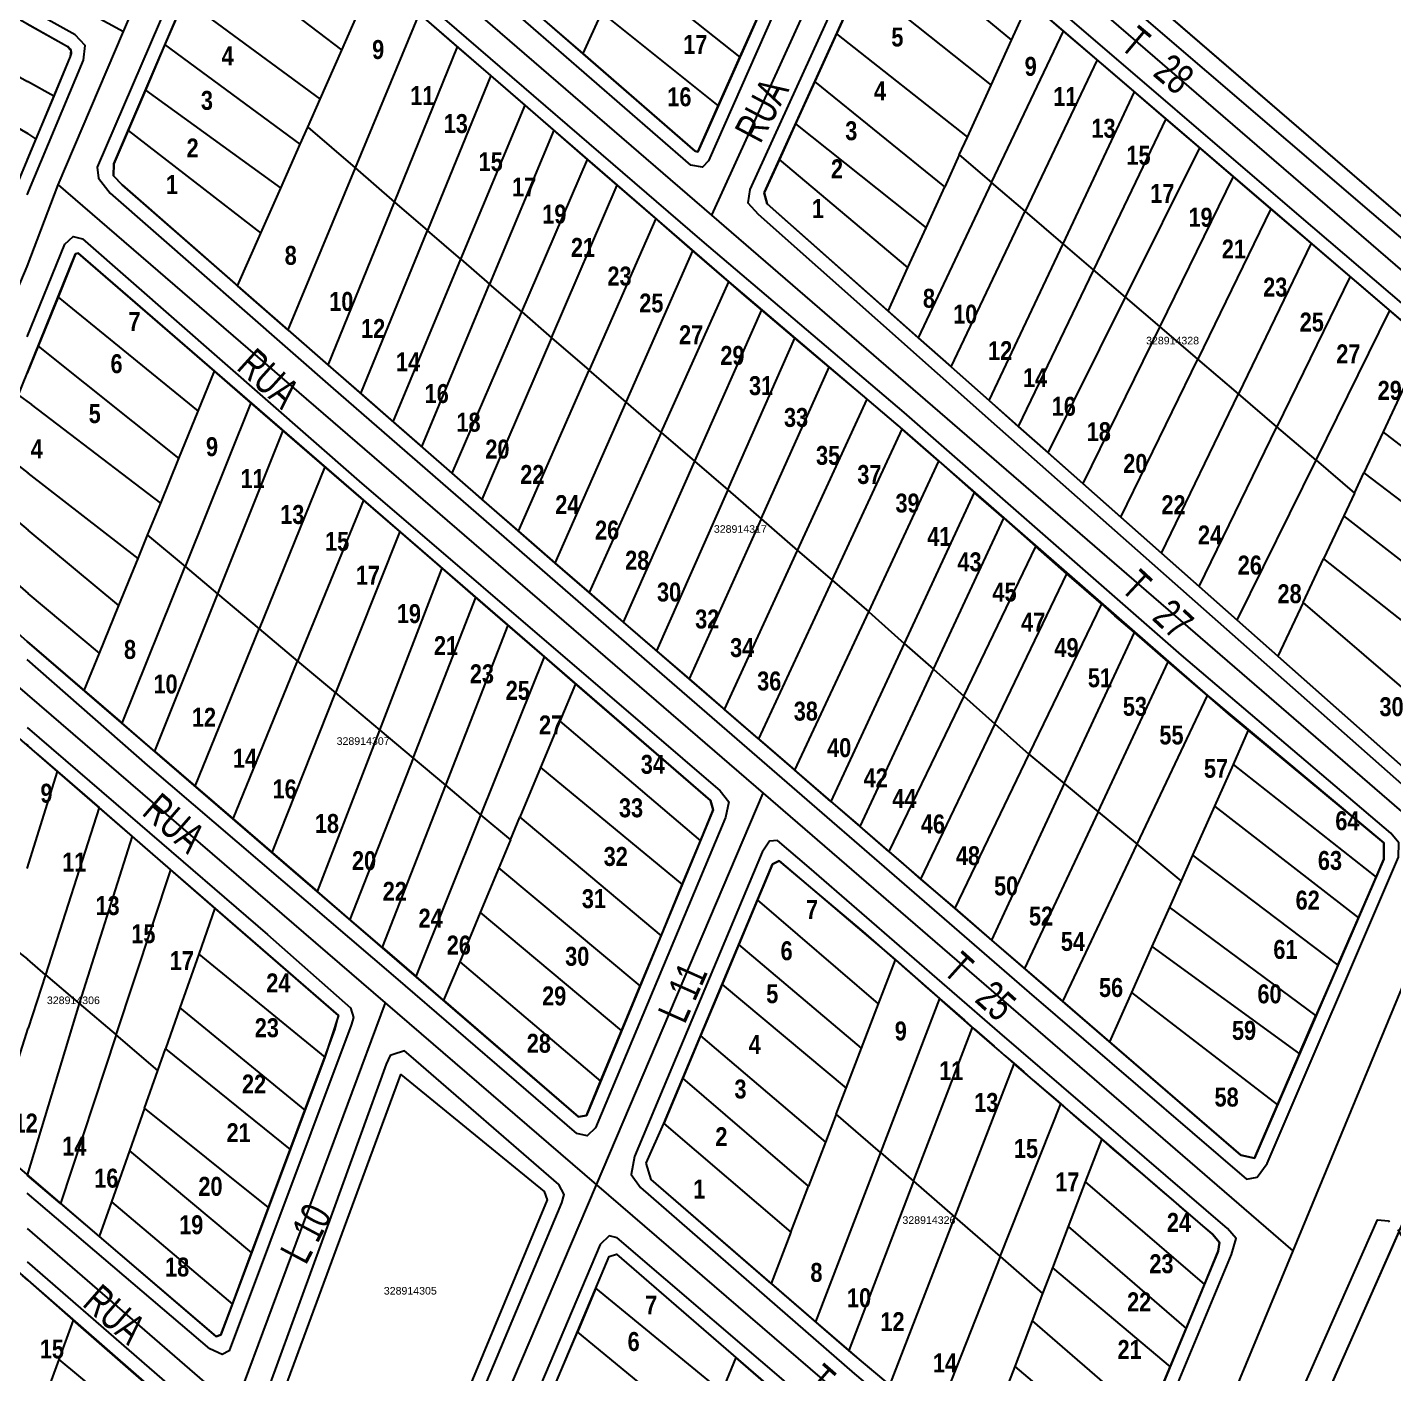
# Model space of a CAD drawing. Extents: x 205316 to 208372, y 4848714 to 4853250.
# Drawn here: x 206955.5 to 207135.9, y 4850595.8 to 4850773.5 of the extents above; entities that cross this region are included whole.
import ezdxf
from ezdxf.enums import TextEntityAlignment as Align

# ---------------------------------------------------------------- set-up
doc = ezdxf.new("R2010")
doc.units = 0
doc.header["$LTSCALE"] = 1.5
doc.header["$MEASUREMENT"] = 0
doc.linetypes.add('TRACO_25', pattern=[8, 3, -1, 1, -1, 1, -1])
for name, color, linetype in [('CD-MALHA-LOTES', 40, 'CONTINUOUS'), ('CD_TXT_QUADRA', 7, 'CONTINUOUS'), ('RU-QUADRAS', 6, 'CONTINUOUS'), ('SV-EIXO-RUA-PAV', 20, 'CONTINUOUS'), ('SV-RUA-NAO-PAV-S-GUIA-C-GUIA', 7, 'CONTINUOUS'), ('SV-RUA-PAVIM-S-GUIA-C-GUIA', 7, 'CONTINUOUS'), ('SV-TXT-RUA-N-PAV-S-GUIA-C-GUIA', 7, 'CONTINUOUS'), ('SV-TXT-RUA-PAV-S-GUIA-C-GUIA', 7, 'CONTINUOUS'), ('Th_NmrPort', 7, 'CONTINUOUS')]:
    doc.layers.add(name, color=color, linetype=linetype)
doc.styles.add('3289-14-2D_TXT$0$ARIAL', font='arial.ttf')
doc.styles.add('ARIAL', font='arial.ttf')
doc.styles.add('ROMANS', font='arial.ttf', dxfattribs={"height": 0.2})
doc.styles.get("Standard").update_dxf_attribs({"font": 'swisscbo.ttf'})

msp = doc.modelspace()

# ---------------------------------------------------------------- linework, layer by layer
at = {"layer": 'CD-MALHA-LOTES', "linetype": 'Continuous'}
for p, q in [((207068.38, 4850785.96), (207085.45, 4850771.82)), ((206979.2, 4850784.09), (206997.06, 4850770.53)), ((207034.21, 4850781.82), (207049.58, 4850769.59)), ((207065.51, 4850779.64), (207062.34, 4850772.67)), ((207065.51, 4850779.64), (207082.74, 4850765.88)), ((207138.71, 4850747.01), (207101.41, 4850779.23)), ((206976.27, 4850777.25), (206973.7, 4850771.26)), ((206976.27, 4850777.25), (206994.18, 4850764.03)), ((206997.06, 4850770.53), (206999.49, 4850776.03)), ((207049.58, 4850769.59), (207052.47, 4850776.08)), ((207085.45, 4850771.82), (207087.77, 4850776.92)), ((207092.31, 4850773.02), (207087.77, 4850776.92)), ((206955.54, 4850774.01), (206960.73, 4850771.08)), ((207007.25, 4850775.36), (206998.8, 4850754.98)), ((207012.33, 4850770.95), (207007.25, 4850775.36)), ((207023.2, 4850774.98), (207028.84, 4850770.07)), ((207031.32, 4850775.48), (207028.84, 4850770.07)), ((207031.32, 4850775.48), (207046.71, 4850763.15)), ((206944.09, 4850772.83), (206955.57, 4850766.38)), ((207062.34, 4850772.67), (207059.48, 4850766.37)), ((207062.34, 4850772.67), (207079.62, 4850759.05)), ((207082.81, 4850753.04), (207092.31, 4850773.02)), ((207096.74, 4850769.24), (207092.31, 4850773.02)), ((206960.73, 4850771.08), (206961.3, 4850770.47)), ((206961.3, 4850770.47), (206961.21, 4850769.66)), ((206973.7, 4850771.26), (206971.12, 4850765.25)), ((206991.56, 4850758.11), (206973.7, 4850771.26)), ((206994.18, 4850764.03), (206997.06, 4850770.53)), ((207004, 4850750.45), (207012.33, 4850770.95)), ((207016.72, 4850767.15), (207012.33, 4850770.95)), ((207082.74, 4850765.88), (207085.45, 4850771.82)), ((206961.21, 4850769.66), (206959.04, 4850764.46)), ((207028.84, 4850770.07), (207043.67, 4850757.17)), ((207046.71, 4850763.15), (207049.58, 4850769.59)), ((207096.74, 4850769.24), (207087.24, 4850749.25)), ((207101.68, 4850765.01), (207096.74, 4850769.24)), ((206941.73, 4850767.61), (206955.61, 4850759.5)), ((207016.72, 4850767.15), (207008.35, 4850746.72)), ((207021.23, 4850763.24), (207016.72, 4850767.15)), ((206959.04, 4850764.46), (206955.57, 4850766.38)), ((206971.12, 4850765.25), (206968.83, 4850759.9)), ((206971.12, 4850765.25), (206988.99, 4850752.3)), ((207059.48, 4850766.37), (207056.94, 4850760.8)), ((207076.62, 4850752.46), (207059.48, 4850766.37)), ((207079.62, 4850759.05), (207082.74, 4850765.88)), ((207092.24, 4850744.97), (207101.68, 4850765.01)), ((207105.81, 4850761.47), (207101.68, 4850765.01)), ((206959.04, 4850764.46), (206956.68, 4850758.83)), ((206992.56, 4850760.37), (206994.18, 4850764.03)), ((207012.76, 4850742.91), (207021.23, 4850763.24)), ((207025.02, 4850759.95), (207021.23, 4850763.24)), ((207044.02, 4850757.11), (207046.71, 4850763.15)), ((207105.81, 4850761.47), (207096.25, 4850741.53)), ((207110.28, 4850757.64), (207105.81, 4850761.47)), ((206956.68, 4850758.83), (206955.61, 4850759.5)), ((206968.83, 4850759.9), (206966.96, 4850755.53)), ((206968.83, 4850759.9), (206986.37, 4850746.38)), ((206991.56, 4850758.11), (206992.56, 4850760.37)), ((206992.56, 4850760.37), (206998.8, 4850754.98)), ((207025.02, 4850759.95), (207016.55, 4850739.63)), ((207029.46, 4850756.1), (207025.02, 4850759.95)), ((207056.94, 4850760.8), (207054.8, 4850756.09)), ((207056.94, 4850760.8), (207074.16, 4850747.07)), ((206956.68, 4850758.83), (206955.54, 4850756.1)), ((206988.99, 4850752.3), (206991.56, 4850758.11)), ((207078.54, 4850756.69), (207079.62, 4850759.05)), ((207100.49, 4850737.91), (207110.28, 4850757.64)), ((207114.7, 4850753.85), (207110.28, 4850757.64)), ((207020.79, 4850735.97), (207029.46, 4850756.1)), ((207033.41, 4850752.69), (207029.46, 4850756.1)), ((207043.67, 4850757.17), (207044.02, 4850757.11)), ((207054.8, 4850756.09), (207052.81, 4850751.7)), ((207071.77, 4850741.83), (207054.8, 4850756.09)), ((207078.54, 4850756.69), (207076.62, 4850752.46)), ((207078.54, 4850756.69), (207082.81, 4850753.04)), ((206966.96, 4850755.53), (206966.93, 4850753.93)), ((206966.93, 4850753.93), (206968.06, 4850752.72)), ((206998.8, 4850754.98), (206989.94, 4850733.6)), ((206998.8, 4850754.98), (207004, 4850750.45)), ((206968.06, 4850752.72), (206983.29, 4850739.41)), ((206986.37, 4850746.38), (206988.99, 4850752.3)), ((207024.74, 4850732.56), (207033.41, 4850752.69)), ((207038.49, 4850748.28), (207033.41, 4850752.69)), ((207082.81, 4850753.04), (207073.12, 4850732.56)), ((207074.16, 4850747.07), (207076.62, 4850752.46)), ((207087.24, 4850749.25), (207082.81, 4850753.04)), ((207114.7, 4850753.85), (207105, 4850734.05)), ((207119.69, 4850749.58), (207114.7, 4850753.85)), ((206995.25, 4850728.95), (207004, 4850750.45)), ((207004, 4850750.45), (207008.35, 4850746.72)), ((207052.81, 4850751.7), (207053.18, 4850750.21)), ((207053.18, 4850750.21), (207069.15, 4850736.08)), ((207077.48, 4850728.7), (207087.24, 4850749.25)), ((207092.24, 4850744.97), (207087.24, 4850749.25)), ((207119.69, 4850749.58), (207110.02, 4850729.75)), ((207125.01, 4850745.02), (207119.69, 4850749.58)), ((206999.54, 4850725.21), (207008.35, 4850746.72)), ((207012.76, 4850742.91), (207008.35, 4850746.72)), ((207038.49, 4850748.28), (207029.69, 4850728.27)), ((207043.39, 4850744.03), (207038.49, 4850748.28)), ((207071.77, 4850741.83), (207074.16, 4850747.07)), ((206983.29, 4850739.41), (206986.37, 4850746.38)), ((207082.48, 4850724.27), (207092.24, 4850744.97)), ((207096.25, 4850741.53), (207092.24, 4850744.97)), ((207125.01, 4850745.02), (207115.4, 4850725.15)), ((207130.14, 4850740.63), (207125.01, 4850745.02)), ((206961.91, 4850743.62), (206959.6, 4850737.91)), ((206962.26, 4850743.72), (206961.91, 4850743.62)), ((206980.26, 4850728.13), (206962.26, 4850743.72)), ((207034.57, 4850724.05), (207043.39, 4850744.03)), ((207048.11, 4850739.94), (207043.39, 4850744.03)), ((207003.82, 4850721.47), (207012.76, 4850742.91)), ((207012.76, 4850742.91), (207016.55, 4850739.63)), ((207069.15, 4850736.08), (207071.77, 4850741.83)), ((207096.25, 4850741.53), (207086.34, 4850720.86)), ((207100.49, 4850737.91), (207096.25, 4850741.53)), ((207007.6, 4850718.16), (207016.55, 4850739.63)), ((207020.79, 4850735.97), (207016.55, 4850739.63)), ((207039.19, 4850720.07), (207048.11, 4850739.94)), ((207050.17, 4850738.16), (207048.11, 4850739.94)), ((207130.14, 4850740.63), (207120.48, 4850720.8)), ((207135.38, 4850736.14), (207130.14, 4850740.63)), ((206959.6, 4850737.91), (206956.98, 4850731.44)), ((206959.6, 4850737.91), (206978.1, 4850722.85)), ((206989.94, 4850733.6), (206983.29, 4850739.41)), ((207052.45, 4850736.23), (207050.17, 4850738.16)), ((207090.3, 4850717.36), (207100.49, 4850737.91)), ((207105, 4850734.05), (207100.49, 4850737.91)), ((207011.61, 4850714.66), (207020.79, 4850735.97)), ((207020.79, 4850735.97), (207024.74, 4850732.56)), ((207052.45, 4850736.23), (207043.6, 4850716.25)), ((207056.84, 4850732.52), (207052.45, 4850736.23)), ((207069.15, 4850736.08), (207073.12, 4850732.56)), ((207125.64, 4850716.39), (207135.38, 4850736.14)), ((207140.1, 4850732.09), (207135.38, 4850736.14)), ((207105, 4850734.05), (207094.85, 4850713.32)), ((207110.02, 4850729.75), (207105, 4850734.05)), ((206989.94, 4850733.6), (206995.25, 4850728.95)), ((207024.74, 4850732.56), (207015.54, 4850711.22)), ((207024.74, 4850732.56), (207029.69, 4850728.27)), ((207047.98, 4850712.47), (207056.84, 4850732.52)), ((207061.39, 4850728.66), (207056.84, 4850732.52)), ((207073.12, 4850732.56), (207077.48, 4850728.7)), ((206956.98, 4850731.44), (206955.54, 4850727.89)), ((206956.98, 4850731.44), (206975.55, 4850716.61)), ((206995.25, 4850728.95), (206999.54, 4850725.21)), ((207052.39, 4850708.65), (207061.39, 4850728.66)), ((207066.39, 4850724.43), (207061.39, 4850728.66)), ((207077.48, 4850728.7), (207082.48, 4850724.27)), ((207099.86, 4850708.89), (207110.02, 4850729.75)), ((207115.4, 4850725.15), (207110.02, 4850729.75)), ((206978.1, 4850722.85), (206980.26, 4850728.13)), ((206985.06, 4850723.98), (206980.26, 4850728.13)), ((207020.35, 4850707.02), (207029.69, 4850728.27)), ((207034.57, 4850724.05), (207029.69, 4850728.27)), ((206999.54, 4850725.21), (207003.82, 4850721.47)), ((207105.23, 4850704.14), (207115.4, 4850725.15)), ((207120.48, 4850720.8), (207115.4, 4850725.15)), ((207137.2, 4850725.89), (207134.5, 4850720.14)), ((206954.36, 4850724.99), (206956.09, 4850723.75)), ((206973.14, 4850710.71), (206956.09, 4850723.75)), ((206985.06, 4850723.98), (206976.37, 4850702.36)), ((206989.28, 4850720.33), (206985.06, 4850723.98)), ((207025.19, 4850702.81), (207034.57, 4850724.05)), ((207039.19, 4850720.07), (207034.57, 4850724.05)), ((207057.21, 4850704.48), (207066.39, 4850724.43)), ((207070.52, 4850720.93), (207066.39, 4850724.43)), ((207082.48, 4850724.27), (207086.34, 4850720.86)), ((206975.55, 4850716.61), (206978.1, 4850722.85)), ((207003.82, 4850721.47), (207007.6, 4850718.16)), ((206989.28, 4850720.33), (206980.65, 4850698.76)), ((206994.82, 4850715.53), (206989.28, 4850720.33)), ((207039.19, 4850720.07), (207029.7, 4850698.92)), ((207039.19, 4850720.07), (207043.6, 4850716.25)), ((207061.76, 4850700.55), (207071, 4850720.51)), ((207071, 4850720.51), (207070.52, 4850720.93)), ((207075.84, 4850716.26), (207071, 4850720.51)), ((207086.34, 4850720.86), (207090.3, 4850717.36)), ((207110.21, 4850699.73), (207120.48, 4850720.8)), ((207125.64, 4850716.39), (207120.48, 4850720.8)), ((207134.5, 4850720.14), (207131.95, 4850714.71)), ((207152.65, 4850706.12), (207134.5, 4850720.14)), ((206951.47, 4850717.9), (206955.65, 4850714.69)), ((206973.14, 4850710.71), (206975.55, 4850716.61)), ((207043.6, 4850716.25), (207034.19, 4850695.03)), ((207043.6, 4850716.25), (207047.98, 4850712.47)), ((207066.59, 4850696.38), (207075.84, 4850716.26)), ((207080.52, 4850712.15), (207075.84, 4850716.26)), ((207090.3, 4850717.36), (207094.85, 4850713.32)), ((207115.23, 4850695.29), (207125.64, 4850716.39)), ((207125.64, 4850716.39), (207130.71, 4850712.05)), ((206970.16, 4850703.41), (206955.65, 4850714.69)), ((206994.82, 4850715.53), (206986.14, 4850694.14)), ((206999.93, 4850711.11), (206994.82, 4850715.53)), ((207015.54, 4850711.22), (207011.61, 4850714.66)), ((207130.71, 4850712.05), (207131.95, 4850714.71)), ((207131.95, 4850714.71), (207150.42, 4850700.65)), ((206949.27, 4850712.49), (206955.65, 4850707.17)), ((207047.98, 4850712.47), (207038.59, 4850691.23)), ((207047.98, 4850712.47), (207052.39, 4850708.65)), ((207094.85, 4850713.32), (207099.86, 4850708.89)), ((206971.42, 4850706.51), (206973.14, 4850710.71)), ((206999.93, 4850711.11), (206991.22, 4850689.87)), ((207004.69, 4850706.98), (206999.93, 4850711.11)), ((207015.54, 4850711.22), (207020.35, 4850707.02)), ((207080.52, 4850712.15), (207071.28, 4850692.21)), ((207084.44, 4850708.72), (207080.52, 4850712.15)), ((207130.71, 4850712.05), (207129.29, 4850709.04)), ((207099.86, 4850708.89), (207105.23, 4850704.14)), ((207129.29, 4850709.04), (207126.64, 4850703.37)), ((207147.91, 4850694.52), (207129.29, 4850709.04)), ((206967.63, 4850697.21), (206955.65, 4850707.17)), ((207004.69, 4850706.98), (206996.23, 4850685.67)), ((207010.28, 4850702.14), (207004.69, 4850706.98)), ((207020.35, 4850707.02), (207023.12, 4850704.6)), ((207052.39, 4850708.65), (207042.88, 4850687.53)), ((207052.39, 4850708.65), (207057.21, 4850704.48)), ((207075.14, 4850688.79), (207084.44, 4850708.72)), ((207088.65, 4850705.02), (207084.44, 4850708.72)), ((206946.82, 4850706.45), (206955.65, 4850698.8)), ((206970.16, 4850703.41), (206971.42, 4850706.51)), ((206971.42, 4850706.51), (206976.37, 4850702.36)), ((206967.63, 4850697.21), (206970.16, 4850703.41)), ((207023.12, 4850704.6), (207025.19, 4850702.81)), ((207047.55, 4850683.49), (207057.21, 4850704.48)), ((207057.21, 4850704.48), (207061.76, 4850700.55)), ((207079.13, 4850685.25), (207088.65, 4850705.02)), ((207092.76, 4850701.41), (207088.65, 4850705.02)), ((207105.23, 4850704.14), (207110.21, 4850699.73)), ((207123.94, 4850697.61), (207126.64, 4850703.37)), ((207126.64, 4850703.37), (207145.43, 4850688.45)), ((206968.06, 4850681.69), (206976.37, 4850702.36)), ((206976.37, 4850702.36), (206980.65, 4850698.76)), ((207002.05, 4850680.77), (207010.28, 4850702.14)), ((207014.75, 4850698.27), (207010.28, 4850702.14)), ((207025.19, 4850702.81), (207029.7, 4850698.92)), ((207061.76, 4850700.55), (207052.06, 4850679.6)), ((207061.76, 4850700.55), (207066.59, 4850696.38)), ((207083.26, 4850681.58), (207092.76, 4850701.41)), ((207097.31, 4850697.42), (207092.76, 4850701.41)), ((206965.05, 4850690.9), (206955.65, 4850698.8)), ((206980.65, 4850698.76), (206972.34, 4850678)), ((206980.65, 4850698.76), (206986.14, 4850694.14)), ((207006.45, 4850677.07), (207014.75, 4850698.27)), ((207018.97, 4850694.62), (207014.75, 4850698.27)), ((207029.7, 4850698.92), (207034.19, 4850695.03)), ((207110.21, 4850699.73), (207115.23, 4850695.29)), ((206965.05, 4850690.9), (206967.63, 4850697.21)), ((207056.85, 4850675.46), (207066.59, 4850696.38)), ((207066.59, 4850696.38), (207071.28, 4850692.21)), ((207097.31, 4850697.42), (207087.75, 4850677.59)), ((207099.08, 4850695.87), (207097.31, 4850697.42)), ((207123.94, 4850697.61), (207120.61, 4850690.52)), ((207142.62, 4850681.56), (207123.94, 4850697.61)), ((207018.97, 4850694.62), (207010.72, 4850673.48)), ((207023.79, 4850690.45), (207018.97, 4850694.62)), ((207034.19, 4850695.03), (207038.59, 4850691.23)), ((207101.67, 4850693.63), (207099.08, 4850695.87)), ((207120.61, 4850690.52), (207115.23, 4850695.29)), ((206977.71, 4850673.37), (206986.14, 4850694.14)), ((206986.14, 4850694.14), (206991.22, 4850689.87)), ((207092.41, 4850673.71), (207101.67, 4850693.63)), ((207106.14, 4850689.77), (207101.67, 4850693.63)), ((206955.53, 4850692.48), (206963.05, 4850686.01)), ((206963.05, 4850686.01), (206965.05, 4850690.9)), ((207038.59, 4850691.23), (207042.88, 4850687.53)), ((207071.28, 4850692.21), (207061.61, 4850671.34)), ((207071.28, 4850692.21), (207075.14, 4850688.79)), ((206982.7, 4850669.07), (206991.22, 4850689.87)), ((206991.22, 4850689.87), (206996.23, 4850685.67)), ((207015.41, 4850669.55), (207023.79, 4850690.45)), ((207027.91, 4850686.89), (207023.79, 4850690.45)), ((207096.87, 4850669.99), (207106.14, 4850689.77)), ((207111.3, 4850685.32), (207106.14, 4850689.77)), ((207120.61, 4850690.52), (207138.68, 4850674.53)), ((207042.88, 4850687.53), (207047.55, 4850683.49)), ((207065.45, 4850668.02), (207075.14, 4850688.79)), ((207075.14, 4850688.79), (207079.13, 4850685.25)), ((206963.05, 4850686.01), (206968.06, 4850681.69)), ((206987.86, 4850664.61), (206996.23, 4850685.67)), ((206996.23, 4850685.67), (207002.05, 4850680.77)), ((207027.91, 4850686.89), (207025.84, 4850681.93)), ((207045.69, 4850671.49), (207027.91, 4850686.89)), ((207079.13, 4850685.25), (207069.25, 4850664.74)), ((207079.13, 4850685.25), (207083.26, 4850681.58)), ((207102.03, 4850665.69), (207111.3, 4850685.32)), ((207114.07, 4850682.92), (207111.3, 4850685.32)), ((207025.84, 4850681.93), (207023.29, 4850675.83)), ((207025.84, 4850681.93), (207044.38, 4850666.13)), ((207052.06, 4850679.6), (207047.55, 4850683.49)), ((207116.7, 4850680.74), (207114.07, 4850682.92)), ((206972.34, 4850678), (206968.06, 4850681.69)), ((206993.84, 4850659.46), (207002.05, 4850680.77)), ((207002.05, 4850680.77), (207006.45, 4850677.07)), ((207083.26, 4850681.58), (207073.45, 4850661.11)), ((207083.26, 4850681.58), (207087.75, 4850677.59)), ((207116.7, 4850680.74), (207114.68, 4850676.22)), ((207134.6, 4850665.9), (207116.7, 4850680.74)), ((206955.35, 4850678.95), (206955.61, 4850678.73)), ((206955.61, 4850678.73), (206956.68, 4850677.77)), ((207052.06, 4850679.6), (207056.85, 4850675.46)), ((206956.68, 4850677.77), (206959.52, 4850675.3)), ((206972.34, 4850678), (206977.71, 4850673.37)), ((207006.45, 4850677.07), (206998.11, 4850655.77)), ((207006.45, 4850677.07), (207010.72, 4850673.48)), ((207087.75, 4850677.59), (207077.95, 4850657.24)), ((207087.75, 4850677.59), (207092.41, 4850673.71)), ((206955.52, 4850662.51), (206959.52, 4850675.3)), ((206959.52, 4850675.3), (206965.01, 4850670.54)), ((207023.29, 4850675.83), (207020.56, 4850669.27)), ((207023.29, 4850675.83), (207041.98, 4850660.37)), ((207061.61, 4850671.34), (207056.85, 4850675.46)), ((207114.68, 4850676.22), (207112.24, 4850670.73)), ((207114.68, 4850676.22), (207133.56, 4850661.34)), ((206977.71, 4850673.37), (206982.7, 4850669.07)), ((207010.72, 4850673.48), (207002.38, 4850652.1)), ((207010.72, 4850673.48), (207015.41, 4850669.55)), ((207092.41, 4850673.71), (207082.81, 4850653.04)), ((207092.41, 4850673.71), (207096.87, 4850669.99)), ((207046.08, 4850670.23), (207045.69, 4850671.49)), ((207061.61, 4850671.34), (207065.45, 4850668.02)), ((206965.01, 4850670.54), (206957.93, 4850648.48)), ((206969.36, 4850666.76), (206965.01, 4850670.54)), ((207006.86, 4850648.23), (207015.41, 4850669.55)), ((207015.41, 4850669.55), (207019.31, 4850666.27)), ((207019.31, 4850666.27), (207020.56, 4850669.27)), ((207020.56, 4850669.27), (207039.18, 4850653.61)), ((207044.38, 4850666.13), (207046.08, 4850670.23)), ((207096.87, 4850669.99), (207087.16, 4850649.29)), ((207096.87, 4850669.99), (207102.03, 4850665.69)), ((207112.24, 4850670.73), (207109.35, 4850664.27)), ((207112.24, 4850670.73), (207131.23, 4850655.97)), ((206982.7, 4850669.07), (206987.86, 4850664.61)), ((207069.25, 4850664.74), (207065.45, 4850668.02)), ((206969.36, 4850666.76), (206962.4, 4850644.67)), ((206974.47, 4850662.33), (206969.36, 4850666.76)), ((207019.31, 4850666.27), (207017.77, 4850662.58)), ((207041.98, 4850660.37), (207044.38, 4850666.13)), ((207092.23, 4850644.92), (207102.03, 4850665.69)), ((207107.83, 4850660.85), (207102.03, 4850665.69)), ((207134.6, 4850663.74), (207134.6, 4850665.9)), ((206987.86, 4850664.61), (206993.84, 4850659.46)), ((207069.25, 4850664.74), (207071.09, 4850663.15)), ((207109.35, 4850664.27), (207107.83, 4850660.85)), ((207109.35, 4850664.27), (207128.51, 4850649.72)), ((207133.56, 4850661.34), (207134.6, 4850663.74)), ((206967.26, 4850640.53), (206974.47, 4850662.33)), ((206980.3, 4850657.27), (206974.47, 4850662.33)), ((207017.77, 4850662.58), (207015.31, 4850656.68)), ((207036.44, 4850647.01), (207017.77, 4850662.58)), ((207053.88, 4850663.08), (207051.91, 4850658.37)), ((207054.78, 4850663.49), (207053.88, 4850663.08)), ((207065.87, 4850654.16), (207054.78, 4850663.49)), ((207071.09, 4850663.15), (207073.45, 4850661.11)), ((207039.18, 4850653.61), (207041.98, 4850660.37)), ((207073.45, 4850661.11), (207077.95, 4850657.24)), ((207107.83, 4850660.85), (207106.29, 4850657.41)), ((207131.23, 4850655.97), (207133.56, 4850661.34)), ((206998.11, 4850655.77), (206993.84, 4850659.46)), ((207051.91, 4850658.37), (207049.45, 4850652.48)), ((207067.88, 4850644.63), (207051.91, 4850658.37)), ((206980.3, 4850657.27), (206978.16, 4850651.2)), ((206996.63, 4850643.09), (206980.3, 4850657.27)), ((207015.31, 4850656.68), (207012.61, 4850650.19)), ((207015.31, 4850656.68), (207033.98, 4850641.09)), ((207077.95, 4850657.24), (207082.81, 4850653.04)), ((207106.29, 4850657.41), (207103.97, 4850652.21)), ((207125.63, 4850643.08), (207106.29, 4850657.41)), ((207002.38, 4850652.1), (206998.11, 4850655.77)), ((207128.51, 4850649.72), (207131.23, 4850655.97)), ((207036.44, 4850647.01), (207039.18, 4850653.61)), ((207070.11, 4850650.45), (207065.87, 4850654.16)), ((207082.81, 4850653.04), (207087.16, 4850649.29)), ((206952.57, 4850652.85), (206955.57, 4850650.51)), ((206978.16, 4850651.2), (206975.66, 4850644.1)), ((206978.16, 4850651.2), (206994.79, 4850637.59)), ((207002.38, 4850652.1), (207006.86, 4850648.23)), ((207049.45, 4850652.48), (207047.24, 4850647.2)), ((207065.64, 4850638.78), (207049.45, 4850652.48)), ((207103.97, 4850652.21), (207101.26, 4850646.12)), ((207103.97, 4850652.21), (207123.44, 4850638.05)), ((206957.93, 4850648.48), (206955.57, 4850650.51)), ((207012.61, 4850650.19), (207010.48, 4850645.1)), ((207012.61, 4850650.19), (207031.21, 4850634.42)), ((207067.88, 4850644.63), (207070.11, 4850650.45)), ((207070.11, 4850650.45), (207075.94, 4850645.34)), ((207087.16, 4850649.29), (207092.23, 4850644.92)), ((207128.51, 4850649.72), (207125.63, 4850643.08)), ((206957.93, 4850648.48), (206955.63, 4850641.42)), ((206957.93, 4850648.48), (206962.4, 4850644.67)), ((207010.48, 4850645.1), (207006.86, 4850648.23)), ((207033.98, 4850641.09), (207036.44, 4850647.01)), ((207047.24, 4850647.2), (207044.41, 4850640.43)), ((207047.24, 4850647.2), (207063.62, 4850633.52)), ((207101.26, 4850646.12), (207098.36, 4850639.63)), ((207101.26, 4850646.12), (207120.54, 4850631.3)), ((206962.4, 4850644.67), (206955.54, 4850622.02)), ((206962.4, 4850644.67), (206967.26, 4850640.53)), ((206975.66, 4850644.1), (206973.76, 4850638.7)), ((206975.66, 4850644.1), (206992.17, 4850630.58)), ((207010.48, 4850645.1), (207028.31, 4850629.73)), ((207065.64, 4850638.78), (207067.88, 4850644.63)), ((207075.94, 4850645.34), (207068.15, 4850625)), ((207080.3, 4850641.53), (207075.94, 4850645.34)), ((207092.23, 4850644.92), (207098.36, 4850639.63)), ((206996.19, 4850641.35), (206996.63, 4850643.09)), ((207123.55, 4850638.3), (207125.63, 4850643.08)), ((206950.82, 4850626.13), (206955.63, 4850641.42)), ((206967.26, 4850640.53), (206959.92, 4850618.28)), ((206972.76, 4850635.84), (206967.26, 4850640.53)), ((206994.79, 4850637.59), (206996.19, 4850641.35)), ((207031.21, 4850634.42), (207033.98, 4850641.09)), ((207044.41, 4850640.43), (207042.07, 4850634.84)), ((207044.41, 4850640.43), (207060.89, 4850626.39)), ((207072.51, 4850621.21), (207080.3, 4850641.53)), ((207083.86, 4850638.41), (207080.3, 4850641.53)), ((206972.76, 4850635.84), (206973.76, 4850638.7)), ((206973.76, 4850638.7), (206990.23, 4850625.4)), ((207063.62, 4850633.52), (207065.64, 4850638.78)), ((207098.36, 4850639.63), (207115.73, 4850624.65)), ((206992.17, 4850630.58), (206994.79, 4850637.59)), ((207077.97, 4850616.47), (207085.81, 4850636.73)), ((207085.81, 4850636.73), (207083.86, 4850638.41)), ((207091.95, 4850631.45), (207085.81, 4850636.73)), ((207120.54, 4850631.3), (207123.44, 4850638.05)), ((207123.44, 4850638.05), (207123.55, 4850638.3)), ((206971.01, 4850630.88), (206972.76, 4850635.84)), ((206989.64, 4850594.18), (207004.84, 4850635.3)), ((207004.84, 4850635.3), (207023.77, 4850619.88)), ((207042.07, 4850634.84), (207039.55, 4850628.82)), ((207058.65, 4850620.55), (207042.07, 4850634.84)), ((207029.34, 4850629.91), (207031.21, 4850634.42)), ((207062.3, 4850630.08), (207063.62, 4850633.52)), ((207083.96, 4850611.27), (207091.95, 4850631.45)), ((207097.35, 4850626.81), (207091.95, 4850631.45)), ((207117.5, 4850624.25), (207120.54, 4850631.3)), ((206971.01, 4850630.88), (206969.03, 4850625.25)), ((206987.38, 4850617.77), (206971.01, 4850630.88)), ((206990.23, 4850625.4), (206992.17, 4850630.58)), ((207028.31, 4850629.73), (207029.34, 4850629.91)), ((207062.3, 4850630.08), (207060.89, 4850626.39)), ((207068.15, 4850625), (207062.3, 4850630.08)), ((207037.23, 4850623.59), (207039.55, 4850628.82)), ((207039.55, 4850628.82), (207056.33, 4850614.51)), ((207060.89, 4850626.39), (207058.65, 4850620.55)), ((207097.35, 4850626.81), (207095.18, 4850621.14)), ((207111.98, 4850614.22), (207097.35, 4850626.81)), ((206969.03, 4850625.25), (206966.66, 4850618.52)), ((206969.03, 4850625.25), (206985.14, 4850611.77)), ((206987.38, 4850617.77), (206990.23, 4850625.4)), ((207068.15, 4850625), (207059.59, 4850602.64)), ((207068.15, 4850625), (207072.51, 4850621.21)), ((207115.73, 4850624.65), (207117.5, 4850624.25)), ((207037.86, 4850621.43), (207037.23, 4850623.59)), ((206959.92, 4850618.28), (206955.54, 4850622.02)), ((207053.72, 4850607.71), (207037.86, 4850621.43)), ((207056.33, 4850614.51), (207058.65, 4850620.55)), ((207072.51, 4850621.21), (207063.95, 4850598.87)), ((207072.51, 4850621.21), (207077.97, 4850616.47)), ((207095.18, 4850621.14), (207092.93, 4850615.26)), ((207095.18, 4850621.14), (207110.91, 4850607.59)), ((207024.14, 4850618.75), (207007.25, 4850578.12)), ((207023.77, 4850619.88), (207024.14, 4850618.75)), ((207089.89, 4850508.99), (207139.09, 4850620.16)), ((206959.92, 4850618.28), (206965.04, 4850613.91)), ((206966.66, 4850618.52), (206965.04, 4850613.91)), ((206966.66, 4850618.52), (206982.61, 4850604.99)), ((206985.14, 4850611.77), (206987.38, 4850617.77)), ((207069.38, 4850594.28), (207077.97, 4850616.47)), ((207077.97, 4850616.47), (207083.96, 4850611.27)), ((207092.93, 4850615.26), (207090.85, 4850609.8)), ((207092.93, 4850615.26), (207108.5, 4850601.79)), ((206965.04, 4850613.91), (206980.46, 4850600.74)), ((207056.33, 4850614.51), (207053.72, 4850607.71)), ((207112.88, 4850613.11), (207111.98, 4850614.22)), ((206982.61, 4850604.99), (206985.14, 4850611.77)), ((207032.35, 4850611.27), (207033.3, 4850611.58)), ((207033.3, 4850611.58), (207049.05, 4850597.97)), ((207110.91, 4850607.59), (207112.74, 4850611.99)), ((207112.74, 4850611.99), (207112.88, 4850613.11)), ((207030.59, 4850607.1), (207032.35, 4850611.27)), ((207083.96, 4850611.27), (207075.27, 4850589.35)), ((207083.96, 4850611.27), (207089.55, 4850606.41)), ((207090.85, 4850609.8), (207089.55, 4850606.41)), ((207090.85, 4850609.8), (207106.4, 4850596.74)), ((206955.6, 4850608.16), (206954.89, 4850608.77)), ((206955.6, 4850608.16), (206961.6, 4850602.88)), ((207030.59, 4850607.1), (207028.14, 4850601.29)), ((207047.21, 4850593.47), (207030.59, 4850607.1)), ((207053.72, 4850607.71), (207059.59, 4850602.64)), ((207089.55, 4850606.41), (207088.16, 4850602.78)), ((207108.5, 4850601.79), (207110.91, 4850607.59)), ((206981.09, 4850600.93), (206982.61, 4850604.99)), ((206961.6, 4850602.88), (206959.68, 4850597.68)), ((206976.81, 4850589.62), (206961.6, 4850602.88)), ((207059.59, 4850602.64), (207063.95, 4850598.87)), ((207088.16, 4850602.78), (207085.86, 4850596.76)), ((207088.16, 4850602.78), (207103.43, 4850589.61)), ((206980.46, 4850600.74), (206981.09, 4850600.93)), ((207025.57, 4850595.21), (207028.14, 4850601.29)), ((207028.14, 4850601.29), (207044.81, 4850587.62)), ((207106.4, 4850596.74), (207108.5, 4850601.79)), ((207063.95, 4850598.87), (207065.34, 4850597.67)), ((206959.68, 4850597.68), (206957.69, 4850592.14)), ((206959.68, 4850597.68), (206975.11, 4850584.96)), ((207049.05, 4850597.97), (207047.21, 4850593.47)), ((207054.4, 4850593.35), (207049.05, 4850597.97)), ((207065.34, 4850597.67), (207069.38, 4850594.28)), ((207085.86, 4850596.76), (207083.58, 4850590.79)), ((207085.86, 4850596.76), (207101.09, 4850583.99)), ((207103.43, 4850589.61), (207106.4, 4850596.74))]:
    msp.add_line(p, q, dxfattribs=at)
at = {"layer": 'RU-QUADRAS', "linetype": 'Continuous'}
for points in [[(206988.35, 4850805.63), (207005.48, 4850847.11), (207005.93, 4850847.5), (207006.42, 4850847.31), (207061.48, 4850799.77), (207062.25, 4850798.79), (207062.16, 4850797.82), (207044.02, 4850757.11), (207043.67, 4850757.17), (206988.54, 4850805.13)], [(207101.41, 4850779.23), (207119.54, 4850820.13), (207153.5, 4850791.39), (207178.91, 4850769.11), (207175.7, 4850760.97), (207168.6, 4850759.67), (207160.56, 4850740.26), (207163.88, 4850734.34), (207161.48, 4850728), (207138.71, 4850747.01)], [(206966.93, 4850753.93), (206966.96, 4850755.53), (206983.36, 4850793.79), (206984.5, 4850794.83), (206985.93, 4850793.83), (207048.11, 4850739.94), (207071, 4850720.51), (207111.3, 4850685.32), (207134.6, 4850665.9), (207134.6, 4850663.74), (207117.5, 4850624.25), (207115.73, 4850624.65), (207025.19, 4850702.81), (206968.06, 4850752.72)], [(207052.81, 4850751.7), (207070.49, 4850790.6), (207071.78, 4850790.62), (207156.37, 4850718.16), (207157, 4850716.76), (207139.81, 4850674.69), (207138.68, 4850674.53), (207094.85, 4850713.32), (207053.18, 4850750.21)], [(206945.44, 4850703.06), (206961.91, 4850743.62), (206962.26, 4850743.72), (207045.69, 4850671.49), (207046.08, 4850670.23), (207029.34, 4850629.91), (207028.31, 4850629.73), (206955.53, 4850692.48), (206945.65, 4850701.19)], [(206923.12, 4850651.54), (206940.16, 4850692.02), (206996.63, 4850643.09), (206994.79, 4850637.59), (206981.09, 4850600.93), (206980.46, 4850600.74), (206950.82, 4850626.13), (206923.25, 4850650.2)], [(206900.73, 4850599.69), (206902.26, 4850603.82), (206918.27, 4850640.45), (206955.6, 4850608.16), (206976.81, 4850589.62), (206961.2, 4850546.95), (206960.14, 4850547.05), (206925.27, 4850577.25)], [(206989.64, 4850594.18), (207004.84, 4850635.3), (207023.77, 4850619.88), (207024.14, 4850618.75), (207007.25, 4850578.12), (207006.92, 4850577.81), (207006.41, 4850577.97), (206989.67, 4850592.56)], [(207015.09, 4850570.37), (207032.35, 4850611.27), (207033.3, 4850611.58), (207090.67, 4850561.92), (207091.05, 4850561.25), (207090.8, 4850560.28), (207074.28, 4850520.54), (207073.71, 4850519.95), (207072.62, 4850520.42)]]:
    msp.add_lwpolyline(points, close=True, dxfattribs=at)
for points in [[(206843.55, 4850787.08), (206846.16, 4850792.81), (206860.94, 4850827.37), (206960.73, 4850771.08, -0.459935), (206961.21, 4850769.66), (206944.91, 4850730.68), (206901.04, 4850754.55), (206858.17, 4850778.52)], [(207037.23, 4850623.59), (207039.55, 4850628.82), (207053.88, 4850663.08), (207054.78, 4850663.49), (207070.11, 4850650.45, 0.003922), (207111.98, 4850614.22), (207112.88, 4850613.11), (207112.74, 4850611.99), (207096.65, 4850573.31), (207094.42, 4850573.31), (207063.95, 4850598.87), (207037.86, 4850621.43)]]:
    msp.add_lwpolyline(points, format="xyb", close=True, dxfattribs=at)
msp.add_lwpolyline([(207077.57, 4850481.27), (207136.6, 4850614.53), (207157.95, 4850580.94), (207179.31, 4850600.9), (207197.77, 4850581.12)], dxfattribs=at)
at = {"layer": 'SV-EIXO-RUA-PAV', "flags": 128}
for points in [[(206955.54, 4850741.96), (206959.61, 4850752.74), (206968.25, 4850772.97), (206981.63, 4850804.24), (207003.69, 4850855.82), (207025.78, 4850907.48), (207047.94, 4850959.3)], [(206955.55, 4850898.38), (206999.95, 4850858.54), (207003.69, 4850855.82), (207008.24, 4850852.51), (207069.15, 4850799.96), (207095.08, 4850777.58), (207165.88, 4850716.5)], [(207229.12, 4850845.14), (207219.26, 4850837.96), (207211.24, 4850825.97), (207209.2, 4850821.06), (207187.56, 4850768.81), (207180.45, 4850751.65), (207177.53, 4850744.6), (207165.88, 4850716.5), (207151.07, 4850680.77), (207144.06, 4850663.85), (207122.59, 4850612.05), (207105.69, 4850571.27), (207101.03, 4850560.17), (207079.02, 4850507.74), (207060.65, 4850463.97), (207057.22, 4850455.79), (207041.21, 4850417.65), (207039.45, 4850411.49), (207036.22, 4850402.01), (207026.1, 4850375.3), (207008, 4850328.71), (206997.4, 4850301.42), (206982.44, 4850263.87)], [(206955.54, 4850826.48), (206981.63, 4850804.24), (207045.84, 4850748.74), (207144.06, 4850663.85)], [(207069.15, 4850799.96), (207045.84, 4850748.74)], [(206955.54, 4850779.91), (206968.25, 4850772.97)], [(206959.61, 4850752.74), (207052.65, 4850672.43), (207122.59, 4850612.05)], [(206752.61, 4850263.85), (206755.62, 4850270.69), (206777.12, 4850321.66), (206798.93, 4850373.22), (206820.71, 4850424.32), (206828.97, 4850444.09), (206841.19, 4850472.4), (206862.53, 4850522.57), (206872.32, 4850545.58), (206883.68, 4850572.3), (206894.33, 4850597.6), (206905.15, 4850623.32), (206915.99, 4850649.08), (206926.04, 4850672.96), (206937.9, 4850700.64), (206947.26, 4850722.49), (206955.54, 4850741.96)], [(206937.9, 4850700.64), (206955.54, 4850685.45)], [(206955.54, 4850685.45), (207002.78, 4850644.76), (207030.66, 4850620.76), (207101.03, 4850560.17)], [(207008.6, 4850568.92), (207030.66, 4850620.76), (207052.65, 4850672.43)], [(207002.78, 4850644.76), (206982.9, 4850591.25), (206963.01, 4850537.73)], [(206955.54, 4850614.99), (206982.9, 4850591.25), (207008.6, 4850568.92), (207079.02, 4850507.74)]]:
    msp.add_lwpolyline(points, dxfattribs=at)
at = {"layer": 'SV-RUA-NAO-PAV-S-GUIA-C-GUIA', "linetype": 'TRACO_25', "flags": 128}
msp.add_lwpolyline([(207105.83, 4850544.77), (207108.72, 4850547.31), (207111.55, 4850551.54), (207113.83, 4850556.78), (207117.46, 4850561.2), (207122.48, 4850563.77), (207128.13, 4850562.78), (207132.86, 4850560.95), (207138.4, 4850558.91), (207143.59, 4850556.68), (207148.87, 4850554.19), (207154.31, 4850551.65), (207160.24, 4850549.01), (207166.02, 4850546.17), (207171.55, 4850543.13), (207177.44, 4850540.79), (207182.52, 4850538.71), (207187.11, 4850536.67), (207191.89, 4850533.64), (207192.33, 4850538.99), (207189.62, 4850544.61), (207186.45, 4850549.79), (207182.94, 4850555.31), (207180.01, 4850559.48), (207175.69, 4850564.27), (207171.02, 4850568.85), (207166.1, 4850572.83), (207162.12, 4850576.36), (207157.95, 4850580.94), (207153.68, 4850585.67), (207149.81, 4850590.45), (207146.95, 4850595.93), (207144.59, 4850601.39), (207142.27, 4850606.01), (207139.4, 4850610.73), (207136.32, 4850614.91), (207135.18, 4850615.97)], dxfattribs=at)
at = {"layer": 'SV-RUA-PAVIM-S-GUIA-C-GUIA', "flags": 128}
for points in [[(207062.75, 4850801.05), (207063.88, 4850799.24), (207063.71, 4850797.23), (207045.45, 4850755.89), (207044.64, 4850755.05), (207043.12, 4850755.35), (207016.99, 4850778.1), (206986.96, 4850804.11), (206986.4, 4850805.18), (206986.42, 4850805.97), (206986.83, 4850806.87), (207004.46, 4850849.17), (207005.47, 4850849.86), (207007.11, 4850849), (207036.3, 4850823.84)], [(207044.63, 4850745.34), (207006.19, 4850778.47), (206984.96, 4850796.77), (206983.56, 4850796.98), (206982.3, 4850795.84), (206964.78, 4850755.09), (206964.92, 4850753.63), (206966.46, 4850751.62), (206995.89, 4850725.86), (207038.65, 4850688.7), (207087.77, 4850646.15), (207116.47, 4850621.49), (207117.87, 4850621.74), (207119.18, 4850623.58), (207136.52, 4850664.01), (207136.56, 4850665.88), (207135.52, 4850667.14), (207107.87, 4850690.64), (207071.28, 4850722.7)], [(207072.89, 4850792.03), (207071.02, 4850792.74), (207069.06, 4850791.97), (207050.9, 4850752.14), (207050.66, 4850750.37), (207052, 4850748.85), (207083.52, 4850720.87), (207138.06, 4850672.68), (207139.76, 4850672.27), (207141.19, 4850673.26), (207158.7, 4850716.16), (207159.11, 4850717.56), (207158.37, 4850718.82), (207123.12, 4850748.97), (207091.29, 4850776.25)], [(207058.73, 4850662.65), (207054.55, 4850666.18), (207053.5, 4850666.09), (207052.54, 4850664.65), (207035.67, 4850624.49), (207035.26, 4850622.09), (207036.49, 4850620.38), (207064.74, 4850595.78), (207094.47, 4850570.81), (207096.32, 4850570.4), (207098.44, 4850572.99), (207114.5, 4850611.55), (207115.11, 4850613.65), (207113.97, 4850614.96), (207083.89, 4850640.82)], [(206995.97, 4850617.5), (206987.41, 4850594.1), (206987, 4850592.4), (206988.29, 4850590.69), (207006.19, 4850575.56), (207007.49, 4850575.15), (207008.5, 4850576.45), (207026.08, 4850618.35), (207026.39, 4850619.45), (207025.7, 4850620.8), (207006.2, 4850637.69), (207005.33, 4850638.44), (207003.81, 4850637.96), (207003.44, 4850637.83), (207002.9, 4850636.67)], [(207058.76, 4850592.02), (207033.4, 4850613.75), (207032.35, 4850614.01), (207031.14, 4850612.86), (207013.56, 4850571.36), (207013.3, 4850569.66), (207014.79, 4850568), (207042.94, 4850543.85), (207072.97, 4850517.73), (207074.47, 4850517.72), (207075.68, 4850519.21), (207092.6, 4850559.92), (207093.16, 4850561.47), (207092.57, 4850562.67), (207070.74, 4850581.63)]]:
    msp.add_lwpolyline(points, close=True, dxfattribs=at)
for points in [[(207119.86, 4850822.48), (207134.77, 4850809.17), (207158.04, 4850789.56), (207179.42, 4850771.1), (207180.37, 4850770.05), (207180.36, 4850768.8), (207176.64, 4850759.02), (207171.73, 4850757.65), (207163.71, 4850739.09), (207166.03, 4850734.42), (207162.77, 4850726.14), (207161.72, 4850725.5), (207160.27, 4850725.81), (207133.02, 4850749.05), (207100.2, 4850777.19), (207099.31, 4850778.6), (207099.87, 4850780.14)], [(206955.54, 4850751.44), (206962.97, 4850769.21), (206963.19, 4850771.11), (206961.85, 4850772.52), (206955.54, 4850776.08)], [(206955.54, 4850732.69), (206960.51, 4850744.91), (206961.57, 4850745.9), (206962.82, 4850745.59), (206999.36, 4850713.63), (207031.78, 4850685.8), (207047, 4850672.74), (207048.14, 4850671.28), (207047.67, 4850669.23), (207030.55, 4850628.28), (207029.44, 4850627.23), (207028.09, 4850627.54), (207004.17, 4850648.11), (206971.41, 4850676.15), (206955.54, 4850690.1)], [(206955.54, 4850681.13), (206970.4, 4850668.3), (206987.26, 4850653.78), (206998.2, 4850644.1), (206998.59, 4850642.85), (206998.28, 4850641.8), (206982.19, 4850598.83), (206981.24, 4850598.34), (206979.64, 4850599.1), (206955.54, 4850619.65)], [(207105.83, 4850544.77), (207103.27, 4850547.19), (207133.73, 4850616.13), (207135.18, 4850615.97)], [(206955.54, 4850610.56), (206976.99, 4850591.92), (206978.88, 4850590.15), (206978.17, 4850588.01), (206962.79, 4850546.04), (206961.83, 4850544.89), (206959.93, 4850544.85), (206955.54, 4850548.66)]]:
    msp.add_lwpolyline(points, dxfattribs=at)

# ---------------------------------------------------------------- texts
at = {"layer": 'CD_TXT_QUADRA', "color": 7, "linetype": 'Continuous', "style": 'ROMANS'}
for s, p in [('328914328', (207106.7, 4850732.18)), ('328914317', (207049.65, 4850707.31)), ('328914307', (206999.86, 4850679.32)), ('328914306', (206961.62, 4850645.1)), ('328914326', (207074.54, 4850616.09)), ('328914305', (207006.09, 4850606.76))]:
    msp.add_text(s, height=1, dxfattribs=at).set_placement(p, align=Align.MIDDLE)
at = {"layer": 'SV-TXT-RUA-N-PAV-S-GUIA-C-GUIA', "style": '3289-14-2D_TXT$0$ARIAL', "width": 0.7}
msp.add_text('RUA', height=4, rotation=62, dxfattribs=at).set_placement((207052.29, 4850758.05))
at = {"layer": 'SV-TXT-RUA-PAV-S-GUIA-C-GUIA', "style": 'ARIAL', "width": 0.7}
for s, rotation, p in [('T   28', 320, (207099.63, 4850770.88)), ('RUA', 318, (206983.01, 4850728.47)), ('T   27', 317, (207099.72, 4850699.29)), ('RUA', 319, (206970.51, 4850669.7)), ('T   25', 318, (207076.25, 4850648.8)), ('L 11', 66, (207042.31, 4850641.84)), ('L 10', 62, (206992.3, 4850610.04)), ('RUA', 319, (206962.65, 4850604.86)), ('T   23', 319, (207058.03, 4850594.32))]:
    msp.add_text(s, height=4, rotation=rotation, dxfattribs=at).set_placement(p)
at = {"layer": 'Th_NmrPort', "color": 1}
for s, p in [('17', (207042.11, 4850771.28)), ('5', (207069.58, 4850772.25)), ('4', (206981.18, 4850769.76)), ('9', (207001.05, 4850770.6)), ('9', (207087.18, 4850768.38)), ('3', (206978.45, 4850763.89)), ('11', (207006.09, 4850764.52)), ('16', (207040.01, 4850764.36)), ('4', (207067.28, 4850765.13)), ('11', (207090.96, 4850764.4)), ('13', (207010.5, 4850760.83)), ('3', (207063.5, 4850759.88)), ('13', (207095.99, 4850760.21)), ('2', (206976.56, 4850757.6)), ('15', (207100.61, 4850756.64)), ('15', (207015.11, 4850755.8)), ('2', (207061.61, 4850754.85)), ('1', (206973.83, 4850752.78)), ('17', (207019.52, 4850752.45)), ('17', (207103.76, 4850751.61)), ('1', (207059.09, 4850749.61)), ('19', (207023.51, 4850748.88)), ('19', (207108.8, 4850748.46)), ('21', (207027.29, 4850744.48)), ('21', (207113.2, 4850744.27)), ('8', (206989.51, 4850743.43)), ('23', (207032.11, 4850740.7)), ('23', (207118.66, 4850739.24)), ('10', (206995.39, 4850737.35)), ('25', (207036.31, 4850737.14)), ('8', (207073.75, 4850737.77)), ('7', (206968.88, 4850734.7)), ('10', (207077.74, 4850735.67)), ('25', (207123.48, 4850734.63)), ('12', (206999.59, 4850733.78)), ('27', (207041.56, 4850732.95)), ('6', (206966.52, 4850729.13)), ('14', (207004.2, 4850729.38)), ('29', (207047.01, 4850730.22)), ('12', (207082.35, 4850730.85)), ('27', (207128.31, 4850730.43)), ('31', (207050.79, 4850726.24)), ('14', (207086.97, 4850727.29)), ('29', (207133.77, 4850725.61)), ('16', (207007.98, 4850725.19)), ('5', (206963.64, 4850722.54)), ('33', (207055.41, 4850722.04)), ('16', (207090.75, 4850723.51)), ('18', (207012.18, 4850721.41)), ('18', (207095.37, 4850720.16)), ('4', (206955.99, 4850717.88)), ('9', (206979.12, 4850718.18)), ('20', (207015.99, 4850717.86)), ('35', (207059.64, 4850717.03)), ('20', (207100.19, 4850715.96)), ('11', (206983.68, 4850713.96)), ('22', (207020.6, 4850714.51)), ('37', (207065.09, 4850714.51)), ('24', (207025.22, 4850710.53)), ('39', (207070.13, 4850710.74)), ('22', (207105.23, 4850710.51)), ('13', (206988.92, 4850709.23)), ('26', (207030.47, 4850707.17)), ('41', (207074.32, 4850706.33)), ('24', (207110.05, 4850706.53)), ('15', (206994.84, 4850705.68)), ('28', (207034.45, 4850703.19)), ('43', (207078.31, 4850702.98)), ('26', (207115.3, 4850702.55)), ('17', (206998.9, 4850701.21)), ('30', (207038.65, 4850698.99)), ('45', (207082.93, 4850698.99)), ('28', (207120.55, 4850698.77)), ('19', (207004.31, 4850696.14)), ('32', (207043.69, 4850695.43)), ('47', (207086.71, 4850695.01)), ('8', (206968.3, 4850691.41)), ('21', (207009.21, 4850691.92)), ('34', (207048.3, 4850691.66)), ('49', (207091.11, 4850691.66)), ('23', (207013.95, 4850688.2)), ('10', (206972.19, 4850686.85)), ('25', (207018.68, 4850686.01)), ('36', (207051.87, 4850687.25)), ('51', (207095.52, 4850687.67)), ('12', (206977.26, 4850682.46)), ('38', (207056.7, 4850683.27)), ('53', (207100.14, 4850683.9)), ('30', (207134.01, 4850683.86)), ('27', (207023.08, 4850681.45)), ('55', (207104.96, 4850680.12)), ('14', (206982.67, 4850677.06)), ('40', (207061.1, 4850678.45)), ('34', (207036.51, 4850676.25)), ('57', (207110.84, 4850675.72)), ('42', (207065.93, 4850674.46)), ('9', (206957.27, 4850672.44)), ('16', (206987.91, 4850673)), ('44', (207069.71, 4850671.74)), ('33', (207033.63, 4850670.51)), ('18', (206993.49, 4850668.44)), ('46', (207073.48, 4850668.38)), ('64', (207128.18, 4850668.8)), ('11', (206960.14, 4850663.35)), ('20', (206998.39, 4850663.54)), ('32', (207031.61, 4850664.09)), ('48', (207078.1, 4850664.19)), ('63', (207125.88, 4850663.56)), ('22', (207002.45, 4850659.49)), ('50', (207083.14, 4850660.2)), ('13', (206964.54, 4850657.61)), ('31', (207028.73, 4850658.52)), ('7', (207058.31, 4850657.09)), ('62', (207122.94, 4850658.32)), ('24', (207007.18, 4850655.94)), ('52', (207087.75, 4850656.22)), ('15', (206969.27, 4850653.89)), ('26', (207010.9, 4850652.39)), ('6', (207054.96, 4850651.64)), ('54', (207091.95, 4850652.87)), ('61', (207120, 4850651.82)), ('17', (206974.34, 4850650.34)), ('30', (207026.53, 4850650.91)), ('24', (206987.08, 4850647.4)), ('56', (207096.99, 4850646.79)), ('29', (207023.49, 4850645.68)), ('5', (207053.07, 4850645.97)), ('60', (207117.9, 4850645.95)), ('23', (206985.56, 4850641.48)), ('9', (207070.03, 4850641.05)), ('59', (207114.54, 4850641.12)), ('28', (207021.46, 4850639.43)), ('4', (207050.76, 4850639.27)), ('11', (207075.9, 4850635.81)), ('22', (206983.87, 4850634.05)), ('3', (207048.87, 4850633.39)), ('58', (207112.24, 4850632.32)), ('13', (207080.52, 4850631.62)), ('12', (206953.73, 4850628.9)), ('21', (206981.84, 4850627.63)), ('2', (207046.35, 4850627.1)), ('14', (206960.14, 4850625.85)), ('15', (207085.76, 4850625.54)), ('16', (206964.37, 4850621.62)), ('17', (207091.22, 4850621.13)), ('20', (206978.12, 4850620.54)), ('1', (207043.42, 4850620.18)), ('24', (207105.95, 4850615.78)), ('19', (206975.58, 4850615.47)), ('23', (207103.64, 4850610.33)), ('18', (206973.72, 4850609.89)), ('8', (207058.9, 4850609.18)), ('7', (207037.08, 4850604.88)), ('10', (207063.73, 4850605.83)), ('22', (207100.7, 4850605.3)), ('12', (207068.14, 4850602.68)), ('6', (207034.77, 4850600.06)), ('15', (206957.19, 4850599.07)), ('21', (207099.44, 4850599.01)), ('14', (207075.06, 4850597.23))]:
    msp.add_text(s, height=2.5, dxfattribs=at).set_placement(p, align=Align.MIDDLE_LEFT)

doc.saveas('drawing.dxf')
